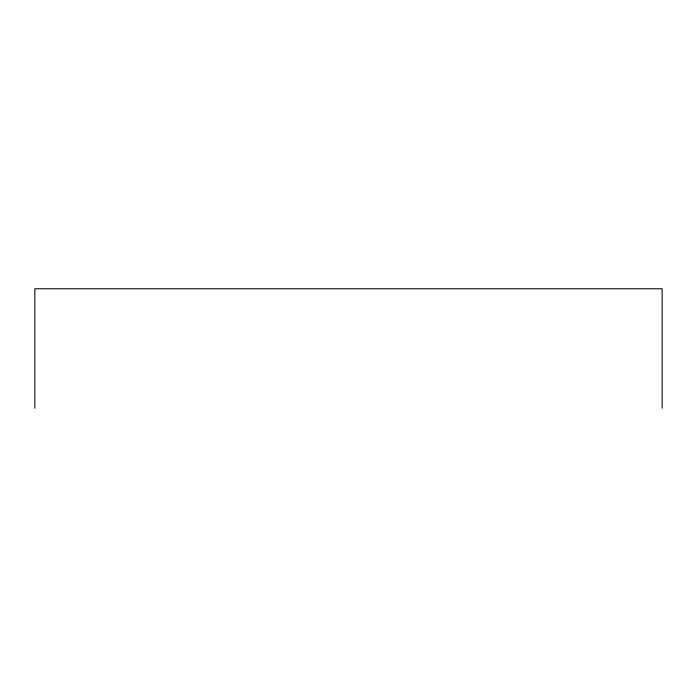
<?xml version="1.0" encoding="UTF-8"?>
<svg xmlns="http://www.w3.org/2000/svg" width="697" height="697" viewBox="0 0 697 697"><rect width="100%" height="100%" fill="white"/><g stroke="black" fill="none" stroke-linecap="round" stroke-linejoin="round"><path stroke-width="1.05" d="M662.15 408.233L662.15 288.767L34.85 288.767L34.85 408.233"/></g></svg>
